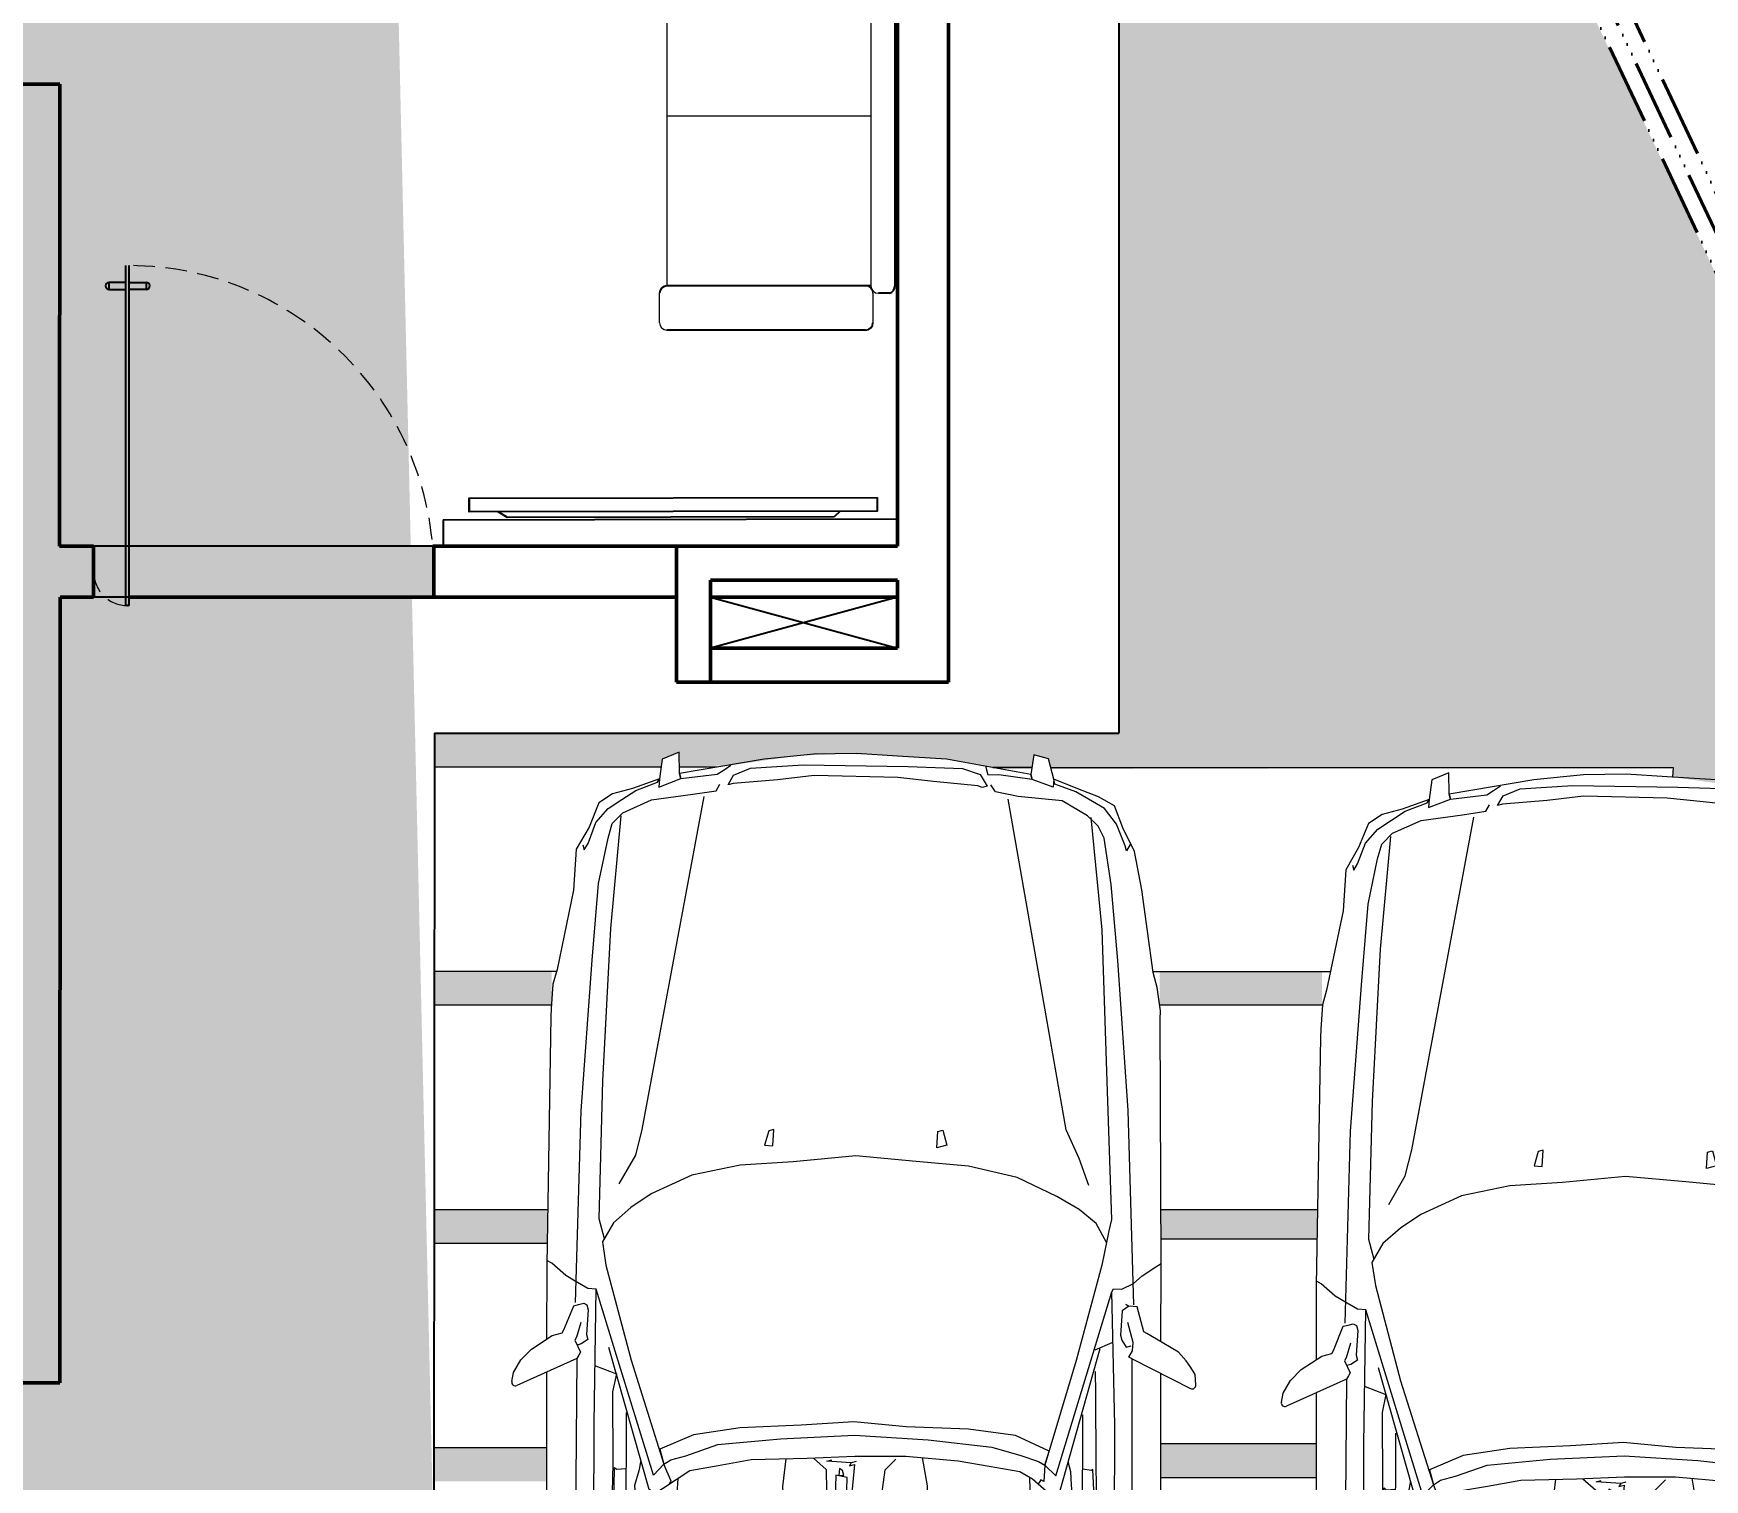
# Model space of a CAD drawing. Header units: centimetres. Extents: x -48696 to 156237, y -5617 to 29024.
# Drawn here: x 89128.1 to 89619.4, y 12291.3 to 12716.5 of the extents above; entities that cross this region are included whole.
import ezdxf

# ---------------------------------------------------------------- set-up
doc = ezdxf.new("R2010")
doc.units = ezdxf.units.CM
doc.linetypes.add('ACAD_ISO06W100', pattern=[36, 24, -3, 0, -3, 0, -3, 0, -3])
doc.linetypes.add('HIDDEN', pattern=[9.525, 6.35, -3.175])
for name, color, linetype in [('ACESSORIOS', 2, 'Continuous'), ('Piso', 55, 'Continuous'), ('PN010', 1, 'Continuous'), ('Portas-Cotas', 2, 'Continuous')]:
    doc.layers.add(name, color=color, linetype=linetype)
for name, color, linetype, lineweight in [('Corte Planta', 4, 'ACAD_ISO06W100', 40), ('Hachura', 1, 'Continuous', 9), ('Parede Baixa', 5, 'Continuous', 50), ('Pisos Externos', 15, 'Continuous', 9), ('Projeção Portas', 55, 'HIDDEN', 5), ('Vaga', 184, 'Continuous', 13)]:
    doc.layers.add(name, color=color, linetype=linetype, lineweight=lineweight)
doc.styles.add('Valéria', font='romantic.ttf', dxfattribs={"height": 10})
doc.dimstyles.new('Cota - 50', dxfattribs={"dimtxt": 10, "dimasz": 5, "dimexe": 10, "dimexo": 20, "dimgap": 5, "dimtad": 1, "dimtxsty": 'Valéria', "dimblk": 'DOT', "dimcen": 0, "dimclrd": 12, "dimclre": 12, "dimclrt": 2, "dimazin": 2, "dimtfac": 1, "dimtix": 1, "dimtmove": 0, "dimatfit": 3, "dimldrblk": 'DOT', "dimfxl": 1, "dimarcsym": 0})

# ---------------------------------------------------------------- blocks, each defined once
blk = doc.blocks.new('Audi A4 Cab dessus')
at = {"color": 0, "linetype": 'Continuous', "flags": 128}
for points in [[(0.841, -0.23), (0.8417, 0.7715)], [(-0.834, 0.774), (-0.8347, -0.2263)], [(0.7584, -0.2673), (0.7669, 0.7224), (0.7321, 1.3788), (0.7164, 1.7697), (0.7075, 1.9136), (0.6778, 2.0813), (0.6697, 2.1669), (0.6293, 2.2367), (0.5811, 2.2532), (0.4536, 2.2926), (0.3571, 2.3256), (0.1476, 2.3432), (0.0137, 2.3517), (-0.1303, 2.3428), (-0.3375, 2.3245), (-0.4383, 2.2905), (-0.5613, 2.2579), (-0.6073, 2.2384), (-0.6562, 2.1743), (-0.6618, 2.085), (-0.6903, 1.9165)], [(-0.7038, 1.774), (-0.7241, 1.3809), (-0.7562, 0.7287), (-0.7561, -0.266), (-0.7475, -0.2711), (-0.7575, -0.2884), (-0.7589, -0.3107), (-0.7553, -0.3243), (-0.7445, -0.3654)], [(-0.6907, 1.1996), (-0.7065, 0.7346), (-0.7089, -0.0853), (-0.7004, -0.4488)], [(0.7072, 1.1967), (0.7137, 0.7303), (0.7113, -0.0896), (0.7061, -0.4567)], [(-0.6554, -0.2321), (-0.6562, -0.1738), (-0.6572, 0.0235), (-0.6605, 0.2567), (-0.6575, 0.6598)], [(0.6508, -0.2254), (0.6611, -0.1761), (0.66, 0.0212), (0.6655, 0.2493), (0.6684, 0.6525)], [(-0.4586, 0.5442), (-0.2168, 0.5424), (-0.2067, 0.5597), (-0.1916, 0.5856), (-0.1975, 0.6353), (-0.1615, 0.6375), (-0.1406, 0.6138), (-0.1175, 0.5541), (-0.1094, 0.4684), (-0.0991, 0.3468), (-0.1092, 0.3295), (-0.1365, 0.3223), (-0.1293, 0.2949), (-0.0875, 0.2475), (-0.073, 0.1928), (-0.075, 0.0899), (-0.0828, 0.0366), (-0.1116, 0.007)], [(0.5837, 0.0112), (0.5895, 0.039), (0.6009, 0.0787), (0.5987, 0.1146), (0.5957, 0.2089), (0.5798, 0.2413), (0.5517, 0.2924), (0.5444, 0.3197), (0.5098, 0.3398), (0.4889, 0.3635), (0.4917, 0.4082), (0.4951, 0.5334)], [(-0.5396, 0.3253), (-0.5461, 0.2943), (-0.5762, 0.2424), (-0.5913, 0.2165), (-0.5933, 0.1135), (-0.5911, 0.0776), (-0.5889, 0.0416), (-0.5816, 0.0142)], [(-0.4759, 0.0569), (-0.4789, 0.1512), (-0.4819, 0.2454), (-0.4777, 0.3124), (-0.4713, 0.3434)], [(-0.1836, 0.0026), (-0.1966, 0.0796), (-0.1946, 0.1825), (-0.194, 0.2632), (-0.1999, 0.3128), (-0.2071, 0.3402)], [(0.1133, 0.0046), (0.0784, 0.0354), (0.0776, 0.0937), (0.0796, 0.1966), (0.0961, 0.2449), (0.1349, 0.2917), (0.1413, 0.3227)], [(0.1886, 0.006), (0.1978, 0.0816), (0.1912, 0.1896), (0.1868, 0.2616), (0.2032, 0.3098), (0.2097, 0.3408)], [(0.4833, 0.0603), (0.4885, 0.144), (0.4855, 0.2383), (0.4811, 0.3103), (0.4738, 0.3376)], [(-0.621, -0.1132), (-0.62, 0.1869), (-0.615, 0.1956), (-0.6597, 0.1984), (-0.656, 0.1847), (-0.6488, 0.0354), (-0.6454, 0.0386), (-0.6205, 0.035)], [(0.6243, -0.12), (0.6252, 0.1802), (0.6216, 0.1939), (0.6632, 0.191), (0.6582, 0.1824), (0.6559, 0.0297), (0.6503, 0.0347), (0.6248, 0.0329)], [(0.0101, 0.0173), (0.0151, 0.0259), (0.0014, 0.0223), (0.0149, 0.1649), (0.0112, 0.1785), (-0.0024, 0.1749), (-0.0161, 0.1713)], [(-0.6683, -0.294), (-0.5587, 0.0934), (-0.54, 0.1057), (-0.5227, 0.0957), (-0.4845, 0.0619), (-0.4499, 0.0418), (-0.3657, 0.0275), (-0.2815, 0.0132), (-0.1389, -0.0002), (0, 0), (0.1303, 0.0052), (0.2829, 0.0091), (0.3735, 0.0258), (0.4505, 0.0388), (0.4879, 0.0634), (0.5253, 0.0879), (0.544, 0.1002), (0.5613, 0.0901), (0.6713, -0.2977)], [(-0.5183, 0.0237), (-0.5479, 0.0524), (-0.6496, -0.2817), (-0.7004, -0.4488), (-0.7054, -0.4574), (-0.7278, -0.456), (-0.7601, -0.4719), (-0.7838, -0.4928), (-0.8212, -0.5174), (-0.8349, -0.5263)], [(-0.6865, -0.5841), (-0.6584, -0.6352), (-0.6115, -0.674), (-0.551, -0.7091), (-0.4422, -0.7608), (-0.3098, -0.7916), (-0.1672, -0.805), (-0.0024, -0.8199), (0.1689, -0.8038), (0.3129, -0.7949), (0.4446, -0.7674), (0.5554, -0.7161), (0.6114, -0.6793), (0.6589, -0.6375), (0.689, -0.5856), (0.6796, -0.5223), (0.6108, -0.2625), (0.5211, 0.0209), (0.5499, 0.0505), (0.654, -0.2876), (0.7061, -0.4567), (0.7284, -0.4581), (0.763, -0.4782), (0.789, -0.4933), (0.8272, -0.5271), (0.8406, -0.5349)], [(0.5066, 0.0756), (0.5039, 0.07), (0.5016, 0.067), (0.5211, 0.0209), (0.5024, 0.0087), (0.4614, -0.0022), (0.3744, -0.0325), (0.2031, -0.0486), (0.0008, -0.0583), (-0.2, -0.0457), (-0.3735, -0.0258), (-0.4528, -0.0028), (-0.501, 0.0136), (-0.5183, 0.0237), (-0.5155, 0.0683), (-0.5068, 0.0633), (-0.4998, 0.0754)], [(-0.643, -1.7429), (-0.673, -1.4363), (-0.6873, -1.0232), (-0.6994, -0.646), (-0.693, -0.6151), (-0.6865, -0.5841), (-0.6737, -0.5222), (-0.6035, -0.2622), (-0.5183, 0.0237), (-0.5298, -0.0149), (-0.4383, -0.0575), (-0.3094, -0.0746), (-0.1395, -0.0808), (0.003, -0.0943), (0.147, -0.0854), (0.3132, -0.078), (0.4399, -0.0591), (0.532, -0.0201), (0.5211, 0.0209)], [(-0.0036, 0.0137), (0.0101, 0.0173), (0.077, 0.0131), (0.0633, 0.0095)], [(-0.93, -0.1951), (-0.9282, -0.2238), (-0.916, -0.2425), (-0.9037, -0.2612), (-0.8828, -0.285), (-0.8223, -0.3201), (-0.7963, -0.3352), (-0.7877, -0.3402), (-0.7696, -0.4086), (-0.7473, -0.41), (-0.7286, -0.3977), (-0.7243, -0.3308), (-0.728, -0.3171), (-0.7402, -0.2984), (-0.7539, -0.302)], [(-0.7561, -0.266), (-0.9155, -0.1855)], [(0.7077, -0.2469), (0.6508, -0.2254)], [(0.9361, -0.2045), (0.9311, -0.2289), (0.921, -0.2462), (0.911, -0.2635), (0.8822, -0.2931), (0.8261, -0.3299), (0.7988, -0.3371), (0.7938, -0.3457), (0.7672, -0.4113), (0.7536, -0.4149), (0.7399, -0.4185), (0.7312, -0.4135), (0.7276, -0.3998), (0.7318, -0.3329), (0.7282, -0.3192), (0.7469, -0.3069), (0.7579, -0.304)], [(0.7477, -0.3652), (0.7592, -0.3256), (0.7642, -0.317), (0.7483, -0.2846), (0.7533, -0.276), (0.7584, -0.2673), (0.9222, -0.1934)], [(-0.8348, -0.3129), (-0.8349, -0.521), (-0.8324, -1.1933), (-0.8339, -1.2156), (-0.8244, -1.2789), (-0.8135, -1.3199), (-0.783, -1.5459), (-0.7626, -1.6503), (-0.7309, -1.715), (-0.7078, -1.7747), (-0.6645, -1.7998), (-0.6076, -1.8213), (-0.5421, -1.8479), (-0.5276, -1.9026), (-0.488, -1.914), (-0.4802, -1.8607), (-0.4838, -1.8471), (-0.4802, -1.8607), (-0.2498, -1.9021), (-0.1159, -1.9106), (-0.0043, -1.9176), (0.1123, -1.916), (0.2476, -1.9021), (0.4786, -1.8629), (0.4794, -1.9212), (0.5255, -1.9017), (0.5333, -1.8484), (0.6067, -1.8217), (0.6614, -1.8072), (0.6988, -1.7826), (0.7253, -1.7171), (0.7605, -1.6566), (0.7675, -1.545), (0.8125, -1.3283), (0.824, -1.2887), (0.8282, -1.2217), (0.8296, -1.1994), (0.8408, -0.5235), (0.841, -0.3201)], [(-0.7006, -0.3099), (-0.6546, -0.2904)], [(-0.7609, -0.4136), (-0.745, -0.9434), (-0.717, -1.3529), (-0.6987, -1.5602), (-0.6798, -1.6868), (-0.6639, -1.7192), (-0.6344, -1.748), (-0.5652, -1.7882), (-0.445, -1.8002), (-0.3831, -1.8131), (-0.3708, -1.8318)], [(0.7622, -0.4199), (0.7472, -0.9433), (0.7168, -1.3536), (0.6992, -1.5631), (0.6734, -1.6869), (0.662, -1.7266), (0.6332, -1.7561), (0.5548, -1.7915), (0.4418, -1.8068), (0.3785, -1.8162), (0.3685, -1.8335)], [(0.6383, -1.7475), (0.6666, -1.4401), (0.6883, -1.0247), (0.6985, -0.6489), (0.6913, -0.6216), (0.684, -0.5942)], [(-0.6381, -0.7395), (-0.6113, -0.8129), (-0.5759, -0.8913), (-0.4176, -1.793)], [(0.6432, -0.744), (0.598, -0.8218), (0.5801, -0.8924), (0.4109, -1.8004)], [(-0.7504, -1.669), (-0.7403, -1.6517), (-0.7367, -1.6653), (-0.7136, -1.725), (-0.6804, -1.7675), (-0.6372, -1.7926), (-0.6026, -1.8127), (-0.5457, -1.8342), (-0.5421, -1.8479), (-0.5407, -1.8256), (-0.4838, -1.8471), (-0.3928, -1.8591), (-0.3638, -1.8582), (-0.3573, -1.8828)], [(0.7418, -1.6688), (0.7382, -1.6552), (0.7281, -1.6725), (0.7066, -1.7294), (0.6728, -1.7676), (0.6354, -1.7921), (0.5981, -1.8166), (0.5383, -1.8397), (0.5333, -1.8484), (0.5347, -1.8261), (0.475, -1.8492)], [(-0.1454, -1.8818), (-0.293, -1.877), (-0.3412, -1.8605), (-0.3609, -1.8284), (-0.3472, -1.8248), (-0.3348, -1.8296), (-0.2146, -1.8416), (-0.1167, -1.8523), (0.1115, -1.8577), (0.2108, -1.846), (0.3325, -1.8357), (0.3461, -1.8321), (0.3311, -1.8581), (0.285, -1.8776), (0.1411, -1.8864), (-0.1454, -1.8818)], [(0.475, -1.8492), (0.3757, -1.8609), (0.357, -1.8731), (0.3383, -1.8854)]]:
    blk.add_lwpolyline(points, dxfattribs=at)
for points in [[(0.0559, 0.1757), (0.0199, 0.1735), (0.0235, 0.1598), (0.0215, 0.0569), (0.0525, 0.0505)], [(0.0338, 0.0382), (0.0424, 0.0332), (0.0436, 0.0523), (0.0302, 0.0519)], [(-0.7386, -0.415), (-0.7473, -0.41)], [(-0.2398, -0.8901), (-0.2506, -0.849), (-0.2233, -0.8418), (-0.2261, -0.8864)], [(0.2353, -0.8886), (0.2468, -0.849), (0.2244, -0.8476), (0.2216, -0.8922)], [(0.4786, -1.8629), (0.475, -1.8492)]]:
    blk.add_lwpolyline(points, close=True, dxfattribs=at)
for points in [[(-0.9155, -0.1855, 0.579223), (-0.93, -0.1951)], [(0.9361, -0.2045, 0.612971), (0.9222, -0.1934)]]:
    blk.add_lwpolyline(points, format="xyb", dxfattribs=at)
blk = doc.blocks.new('_Dot')
at = {"color": 0, "linetype": 'ByBlock', "lineweight": -2}
blk.add_line((-0.5, 0), (-1, 0), dxfattribs=at)
at = {"color": 0, "linetype": 'ByBlock', "const_width": 0.5}
blk.add_lwpolyline([(-0.25, 0, 1), (0.25, 0, 1)], format="xyb", close=True, dxfattribs=at)
blk = doc.blocks.new('*D1520')
at = {"color": 12, "lineweight": -2, "transparency": 16777216}
for p, q in [((88785.2, 14403.78), (88901.42, 14460.65)), ((90063.73, 12062.68), (88894.64, 14451.76)), ((89958.68, 12005.71), (90074.91, 12062.58))]:
    blk.add_line(p, q, dxfattribs=at)
at = {"layer": 'Defpoints', "color": 0, "transparency": 16777216}
for p in [(88892.44, 14456.26), (88767.23, 14394.99), (89940.72, 11996.92)]:
    blk.add_point(p, dxfattribs=at)
at = {"color": 12, "lineweight": -2, "transparency": 16777216, "xscale": 5, "yscale": 5, "zscale": 5}
for p, rotation in [((88892.44, 14456.26), 116.0746693799297), ((90065.93, 12058.19), 296.0746693799297)]:
    blk.add_blockref('_Dot', p, dxfattribs=dict(at, rotation=rotation))
at = {"color": 2, "transparency": 16777216, "insert": (89488.3, 13261.68), "char_height": 10, "attachment_point": 5, "rotation": 296.0747, "style": 'Valéria'}
blk.add_mtext('2666', dxfattribs=at)

msp = doc.modelspace()

# ---------------------------------------------------------------- hatches: boundary and pattern name
h = msp.add_hatch()
h.set_pattern_fill('GRASS2', color=74, scale=15, pattern_type=2)
h.set_pattern_definition([(360, (103476.319, -68023.644), (15, 15), [2.25, -0.45, 0.6, -0.45, 2.25, -9]), (360, (103475.569, -68023.194), (15, 15), [1.5, -1.125, 2.25, -1.125, 1.5, -7.5]), (360, (103480.819, -68017.194), (15, 15), [1.875, -0.75, 1.875, -10.5]), (360, (103473.319, -68014.194), (15, 15), [0.75, -1.5, 0.75, -12]), (90, (103474.819, -68014.194), (-15, 15), [1.35, -13.65]), (90, (103479.319, -68023.194), (-15, 15), [1.5, -13.5]), (90, (103483.069, -68017.194), (-15, 15), [1.5, -13.5]), (45, (103481.269, -68023.344), (8e-15, 15), [1.5, -19.7132034]), (135, (103477.369, -68023.344), (-15, 8e-15), [1.5, -19.7132034]), (63.434949, (103480.819, -68023.269), (8e-10, 15), [1.5, -32.0410197]), (75.9637565, (103480.069, -68023.1943), (5e-10, 15), [1.5, -60.3465844]), (75.9637565, (103483.819, -68017.1943), (5e-10, 15), [1.2, -60.6465844]), (75.9637565, (103475.119, -68014.1943), (5e-10, 15), [1.05, -60.7965844]), (104.0362435, (103478.569, -68023.1943), (-5e-10, 15), [1.5, -60.3465844]), (104.0362435, (103482.319, -68017.1943), (-5e-10, 15), [1.2, -60.6465844]), (104.0362435, (103474.519, -68014.1943), (-5e-10, 15), [1.05, -60.7965844]), (116.565051, (103477.819, -68023.269), (-6e-09, 15), [1.5, -32.041002])])
h.paths.add_polyline_path([(89280.43687, 12430.75483), (89280.43687, 12440.75483), (89246.00067, 12440.75483), (89246.00067, 12430.75483)], flags=17)
h.paths.add_polyline_path([(89279.1189, 12360.75483), (89279.1189, 12370.75483), (89246.00067, 12370.75483), (89246.00067, 12360.75483)], flags=17)
h.paths.add_polyline_path([(89278.97084, 12290.75483), (89278.97084, 12300.75483), (89246.00067, 12300.75483), (89246.00067, 12290.75483)], flags=17)
h.paths.add_polyline_path([(89278.9218, 12220.75483), (89278.9218, 12230.75483), (89246.00067, 12230.75483), (89246.00067, 12220.75483)], flags=17)
h.paths.add_polyline_path([(89279.15296, 12150.75483), (89279.15296, 12160.75483), (89246.00067, 12160.75483), (89246.00067, 12150.75483)], flags=17)
h.paths.add_polyline_path([(89281.80252, 12090.75483), (89281.80252, 12080.75483), (89245.38007, 12080.75483), (89245.38007, 12090.75483)], flags=17)
h.paths.add_polyline_path([(89456.0601, 12090.79165), (89456.0601, 12081.50706), (89505.72097, 12081.50706), (89505.72097, 12090.79165)], flags=17)
h.paths.add_polyline_path([(89458.88747, 12150.75483), (89458.88747, 12160.5922), (89505.33439, 12160.5922), (89505.33439, 12150.75483)], flags=17)
h.paths.add_polyline_path([(89459.52175, 12220.5922), (89459.52175, 12231.87084), (89505.17351, 12231.87084), (89505.17351, 12220.5922)], flags=17)
h.paths.add_polyline_path([(89459.57152, 12291.87084), (89459.57152, 12301.94935), (89505.22261, 12301.94935), (89505.22261, 12291.87084)], flags=17)
h.paths.add_polyline_path([(89459.58694, 12361.94935), (89459.58694, 12370.75483), (89505.62487, 12370.75483), (89505.62487, 12361.94935)], flags=17)
h.paths.add_polyline_path([(89459.25563, 12430.75483), (89459.25563, 12440.65191), (89506.97521, 12440.65191), (89506.97521, 12430.75483)], flags=17)
h.paths.add_polyline_path([(89683.62005, 12089.93947), (89683.62005, 12079.93947), (89752.86926, 12079.93947), (89752.86926, 12089.93947)], flags=17)
h.paths.add_polyline_path([(89685.27742, 12159.93947), (89685.27742, 12149.93947), (89752.98153, 12149.93947), (89752.98153, 12159.93947)], flags=17)
h.paths.add_polyline_path([(89685.77218, 12229.93947), (89685.77218, 12219.93947), (89753.0938, 12219.93947), (89753.0938, 12229.93947)], flags=17)
h.paths.add_polyline_path([(89685.82107, 12299.93947), (89685.82107, 12289.93947), (89754.22021, 12289.93947), (89754.22021, 12299.93947)], flags=17)
h.paths.add_polyline_path([(89685.77463, 12370.07481), (89685.77463, 12359.93947), (89753.31834, 12359.93947), (89753.31834, 12370.07481)], flags=17)
h.paths.add_polyline_path([(89719.78879, 12440.93928), (89719.78879, 12429.93928), (89685.23134, 12429.93928), (89685.23134, 12440.93928)], flags=17)
edge = h.paths.add_edge_path()
edge.add_line((88740.86032, 12270.26413), (88740.68262, 11965.59327))
edge.add_line((88740.68262, 11965.59327), (89126.82176, 11977.28268))
edge.add_line((89126.82176, 11977.28268), (89126.76163, 12269.72123))
edge.add_line((89126.76163, 12269.72123), (88740.85995, 12269.64188))
edge.add_line((89222.09058, 13304.11184), (89222.0375, 13121.57374))
edge.add_line((89222.0375, 13121.57374), (89312.09058, 13121.54755))
edge.add_line((89312.09058, 13121.54755), (89312.09058, 12874.88854))
edge.add_line((89312.09058, 12874.88854), (89447.16489, 12874.88854))
edge.add_line((89447.16489, 12874.88854), (89447.16489, 12510.75483))
edge.add_line((89447.16489, 12510.75483), (89246.00067, 12510.75483))
edge.add_line((89246.00067, 12510.75483), (89245.99484, 12500.75483))
edge.add_line((89245.99484, 12500.75483), (89312.66297, 12500.75483))
edge.add_line((89312.66297, 12500.75483), (89313.00072, 12503.05101))
edge.add_line((89313.00072, 12503.05101), (89317.96242, 12505.15301))
edge.add_line((89317.96242, 12505.15301), (89317.96242, 12500.75483))
edge.add_line((89317.96242, 12500.75483), (89333.17339, 12501.29726))
edge.add_line((89333.17339, 12501.29726), (89352.48617, 12504.07541))
edge.add_line((89352.48617, 12504.07541), (89365.7654, 12504.70692))
edge.add_line((89365.7654, 12504.70692), (89376.10764, 12504.38828))
edge.add_line((89376.10764, 12504.38828), (89386.96522, 12503.70443))
edge.add_line((89386.96522, 12503.70443), (89396.5511, 12503.10066))
edge.add_line((89396.5511, 12503.10066), (89410.17953, 12500.65191))
edge.add_line((89410.17953, 12500.65191), (89421.67866, 12500.65191))
edge.add_line((89421.67866, 12500.65191), (89422.22705, 12504.38096))
edge.add_line((89422.22705, 12504.38096), (89426.49576, 12503.14618))
edge.add_line((89426.49576, 12503.14618), (89427.27607, 12500.19941))
edge.add_line((89427.27607, 12500.19941), (89610.17953, 12500.65191))
edge.add_line((89610.17953, 12500.65191), (89610.00275, 12497.84508))
edge.add_line((89610.00275, 12497.84508), (89647.62231, 12492.5779))
edge.add_line((89647.62231, 12492.5779), (89648.46672, 12498.31992))
edge.add_line((89648.46672, 12498.31992), (89652.73543, 12497.08514))
edge.add_line((89652.73543, 12497.08514), (89654.29606, 12491.1916))
edge.add_line((89654.29606, 12491.1916), (89661.35997, 12488.332))
edge.add_line((89661.35997, 12488.332), (89661.35649, 12497.00348))
edge.add_line((89661.35649, 12497.00348), (89693.28374, 12497.01627))
edge.add_line((89693.28374, 12497.01627), (89310.49673, 13303.77824))
edge.add_line((89310.49673, 13303.77824), (89222.09058, 13304.0973))
edge.add_line((89245.86009, 12269.73464), (89226.82629, 12269.72124))
edge.add_line((89226.82629, 12269.72124), (89226.82629, 12011.32984))
edge.add_line((89226.82629, 12011.32984), (89753.76365, 12010.26812))
edge.add_line((89753.76365, 12010.26812), (89753.76365, 11996.26179))
edge.add_line((89753.76365, 11996.26179), (89927.48199, 12001.52069))
edge.add_line((89927.48199, 12001.52069), (89753.33442, 12369.96645))
edge.add_line((89753.33442, 12369.96645), (89752.77303, 12019.94105))
edge.add_line((89752.77303, 12019.94105), (89653.76365, 12019.94105))
edge.add_line((89653.76365, 12019.94105), (89653.76365, 12034.78196))
edge.add_line((89653.76365, 12034.78196), (89616.36953, 12027.06818))
edge.add_line((89616.36953, 12027.06818), (89594.57193, 12026.02632))
edge.add_line((89594.57193, 12026.02632), (89594.89605, 12020.19426))
edge.add_line((89594.89605, 12020.19426), (89394.89605, 12020.19426))
edge.add_line((89394.89605, 12020.19426), (89394.89605, 12034.00669))
edge.add_line((89394.89605, 12034.00669), (89368.33225, 12032.08736))
edge.add_line((89368.33225, 12032.08736), (89345.38007, 12033.69833))
edge.add_line((89345.38007, 12033.69833), (89345.38007, 12020.59445))
edge.add_line((89345.38007, 12020.59445), (89245.38007, 12020.75483))
edge.add_line((89245.38007, 12020.75483), (89245.20487, 12269.73418))
at = {"layer": 'Pisos Externos'}
h = msp.add_hatch(dxfattribs=at)
h.set_pattern_fill('AR-SAND', color=256, scale=0.05, angle=135)
h.paths.add_polyline_path([(89145.81566, 12565.71729), (89245.81566, 12565.71729), (89245.81566, 12550.71729), (89145.81566, 12550.71729)])

# ---------------------------------------------------------------- linework, layer by layer
for p, q in [((89447.16489, 12874.88854), (89447.16489, 12510.75483)), ((89256.19889, 12579.7917), (89256.20813, 12575.76577)), ((89376.19857, 12580.06706), (89376.20781, 12576.04113)), ((89135.82441, 12565.72313), (89135.8244, 12565.72313)), ((89246.00067, 12510.75483), (89245.86009, 12269.73464)), ((89246.00067, 12510.75483), (89447.16489, 12510.75483)), ((89245.88922, 12319.67473), (89245.88791, 12317.42813))]:
    msp.add_line(p, q)
msp.add_lwpolyline([(89246.00067, 12510.75483), (89246.00067, 12500.75483)])
at = {"layer": 'ACESSORIOS'}
for q in [(89382.16489, 12573.72297), (89248.58956, 12565.86329)]:
    msp.add_line((89248.58956, 12573.41646), q, dxfattribs=at)
at = {"layer": 'Corte Planta'}
for p, q in [((89935.26535, 11996.75402), (89135.36734, 13689.10626)), ((89943.04872, 11991.98735), (89140.89847, 13689.10465)), ((89927.48199, 12001.52069), (89311.82554, 13304.07121))]:
    msp.add_line(p, q, dxfattribs=at)
at = {"layer": 'Hachura'}
for p, q in [((89314.34917, 12802.23719), (89314.34917, 12642.23719)), ((89374.34917, 12802.23719), (89374.34917, 12642.23719)), ((89314.34917, 12692.23719), (89374.34917, 12692.23719)), ((89314.34917, 12642.23719), (89374.34917, 12642.23719)), ((89312.18253, 12631.40386), (89312.18253, 12640.07052)), ((89374.92449, 12640.07052), (89374.92449, 12631.40386))]:
    msp.add_line(p, q, dxfattribs=at)
for centre, start, end in [((89372.75782, 12640.07052), 0, 90), ((89376.51583, 12642.23719), 180, 270), ((89314.34919, 12631.40386), 180, 270)]:
    msp.add_arc(centre, 2.16667, start, end, dxfattribs=at)
at = {"layer": 'Parede Baixa'}
for p, q in [((89397.16489, 12824.88854), (89397.16489, 12525.75483)), ((89382.16489, 12809.88854), (89382.16489, 12565.75523)), ((88890.88666, 12701.49647), (89135.90363, 12701.54685)), ((89135.82441, 12565.72313), (89135.90363, 12701.54685)), ((89135.82441, 12565.72313), (89145.82441, 12565.7173)), ((89145.82441, 12565.7173), (89145.81566, 12550.71729)), ((89245.50431, 12565.69697), (89382.16489, 12565.75523)), ((89245.81566, 12550.71729), (89245.81566, 12565.6971)), ((89317.21765, 12565.74607), (89317.21765, 12525.75483)), ((89327.16489, 12555.75483), (89382.16489, 12555.75483)), ((89327.21765, 12555.75483), (89327.21765, 12525.75483)), ((89382.16489, 12555.75483), (89382.16489, 12535.75483)), ((89135.88924, 12319.73888), (89136.02396, 12550.72301)), ((89136.02396, 12550.72301), (89145.81566, 12550.71729)), ((89156.31566, 12550.73129), (89317.5878, 12550.76445)), ((89327.16489, 12550.75483), (89382.16489, 12550.75483)), ((89327.21765, 12550.76527), (89335.49823, 12550.76697)), ((89327.21765, 12550.74045), (89382.15355, 12550.75174)), ((89327.16489, 12535.75483), (89382.16489, 12535.75483)), ((89317.21765, 12525.75483), (89397.16489, 12525.75483)), ((89055.79792, 12319.72242), (89135.88924, 12319.73888))]:
    msp.add_line(p, q, dxfattribs=at)
at = {"layer": 'Piso'}
for p, q in [((89156.31566, 12565.71729), (89145.81566, 12565.71729)), ((89245.81566, 12565.71729), (89156.31566, 12565.71729)), ((89327.16489, 12550.75483), (89382.16489, 12535.75483)), ((89382.16489, 12550.75483), (89327.16489, 12535.75483))]:
    msp.add_line(p, q, dxfattribs=at)
at = {"layer": 'Pisos Externos'}
for p, q in [((89410.17953, 12500.65191), (89421.67866, 12500.65191)), ((89427.15625, 12500.65191), (89610.17953, 12500.65191)), ((89610.17953, 12500.65191), (89610.00275, 12497.84508))]:
    msp.add_line(p, q, dxfattribs=at)
for points in [[(89312.66297, 12500.75483), (89246.00067, 12500.75483)], [(89329.15384, 12500.75483), (89318.0234, 12500.75483)], [(89421.67866, 12500.65191), (89410.17953, 12500.65191)], [(89246.00067, 12440.75483), (89281.92002, 12440.75483)], [(89457.2719, 12440.65191), (89509.43784, 12440.65191)], [(89280.43687, 12430.75483), (89246.00067, 12430.75483)], [(89507.05847, 12430.75483), (89459.25563, 12430.75483)], [(89246.00067, 12370.75483), (89279.28471, 12370.75483)], [(89459.55468, 12370.75483), (89505.62487, 12370.75483)], [(89279.1189, 12360.75483), (89246.00067, 12360.75483)], [(89505.47888, 12361.94935), (89459.58694, 12361.94935)], [(89459.57856, 12301.94935), (89505.22261, 12301.94935)], [(89246.00067, 12300.75483), (89278.97785, 12300.75483)], [(89505.21555, 12291.87084), (89459.57152, 12291.87084)]]:
    msp.add_lwpolyline(points, dxfattribs=at)
at = {"layer": 'PN010'}
for p, q in [((89381.34917, 12802.23719), (89381.34917, 12641.88293)), ((89155.31566, 12548.2298), (89155.31566, 12648.21591)), ((89156.31566, 12548.2298), (89156.31566, 12648.21591)), ((89155.31566, 12643.21591), (89150.31566, 12643.21591)), ((89150.31566, 12643.21591), (89150.31566, 12641.21591)), ((89150.31566, 12641.21591), (89155.31566, 12641.21591)), ((89156.31566, 12643.21591), (89161.31566, 12643.21591)), ((89161.31566, 12641.21591), (89156.31566, 12641.21591)), ((89161.31566, 12643.21591), (89161.31566, 12641.21591)), ((89374.34917, 12642.23719), (89314.34917, 12642.23719)), ((89379.84173, 12640.07052), (89376.51583, 12640.07052)), ((89372.75782, 12629.23719), (89314.34919, 12629.23719)), ((89267.44982, 12574.13383), (89264.73064, 12575.78533)), ((89363.55777, 12574.35437), (89267.44982, 12574.13383)), ((89365.24962, 12576.01599), (89363.55777, 12574.35437)), ((89156.31566, 12548.2298), (89155.31566, 12548.2298))]:
    msp.add_line(p, q, dxfattribs=at)
msp.add_lwpolyline([(89376.19857, 12580.06706), (89376.20781, 12576.04113), (89256.20813, 12575.76577), (89256.19889, 12579.7917)], close=True, dxfattribs=at)
for centre, radius, start, end in [((89150.31566, 12642.21591), 1, 90, 270), ((89161.31566, 12642.21591), 1, 270, 90), ((89314.34919, 12640.07052), 2.16667, 90, 180), ((89379.29295, 12642.06006), 2.06384, 285.420673, 4.9234669), ((89372.75782, 12631.40386), 2.16667, 270, 0)]:
    msp.add_arc(centre, radius, start, end, dxfattribs=at)
at = {"layer": 'Portas-Cotas'}
for p, q in [((89156.31566, 12550.71729), (89145.81566, 12550.71729)), ((89245.81566, 12550.71729), (89156.31566, 12550.71729))]:
    msp.add_line(p, q, dxfattribs=at)
at = {"layer": 'Projeção Portas'}
for radius, start, end in [(90, 0, 89.6816885), (10, 180, 272.865984)]:
    msp.add_arc((89155.81566, 12558.21729), radius, start, end, dxfattribs=at)

# ---------------------------------------------------------------- block references
at = {"layer": 'Vaga', "xscale": 107.7733333333333, "yscale": 107.7733333333333, "zscale": 107.7733333333333, "rotation": 179.9999999999999}
for p in [(89369.63389, 12298.10109), (89595.87357, 12292.04005)]:
    msp.add_blockref('Audi A4 Cab dessus', p, dxfattribs=at)

# ---------------------------------------------------------------- dimensions: what is measured, and where the dimension line sits
dim = msp.add_aligned_dim(p1=(89940.71772, 11996.91907), p2=(88767.23138, 14394.98563), distance=-139.3961, text='2666', dimstyle='Cota - 50', override={"dimtxsty": 'Valéria'})
dim.commit()
dim.dimension.update_dxf_attribs({"geometry": '*D1520', "text_midpoint": (89488.29829, 13261.68325)})

doc.saveas('drawing.dxf')
